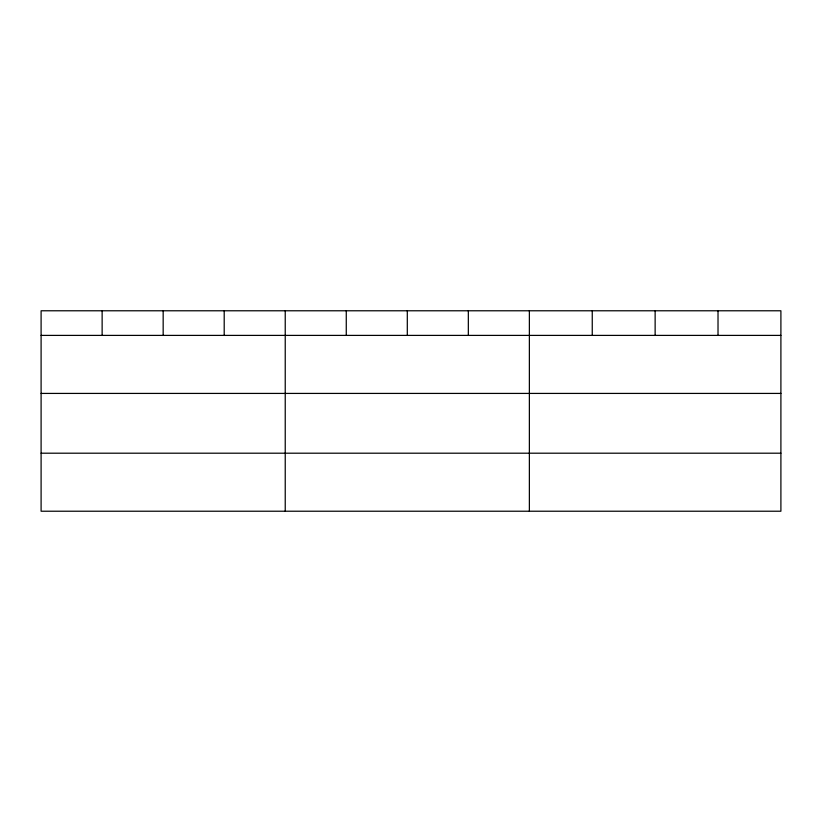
<?xml version="1.0" encoding="UTF-8"?>
<svg xmlns="http://www.w3.org/2000/svg" width="822" height="822" viewBox="0 0 822 822"><rect width="100%" height="100%" fill="white"/><g stroke="black" fill="none" stroke-linecap="round" stroke-linejoin="round"><path stroke-width="1.23" d="M780.9 393.419L780.9 310.778L41.1 310.778L41.1 511.222L780.9 511.222L780.9 393.419L41.1 393.419M41.1 335.397L780.9 335.397M41.1 453.199L780.9 453.199M718.017 310.778L718.017 335.397M655.134 310.778L655.134 335.397M592.251 310.778L592.251 335.397M529.368 310.778L529.368 511.222M468.335 310.778L468.335 335.397M407.301 310.778L407.301 335.397M346.268 310.778L346.268 335.397M285.234 310.778L285.234 511.222M224.201 310.778L224.201 335.397M163.167 310.778L163.167 335.397M102.134 310.778L102.134 335.397"/></g></svg>
